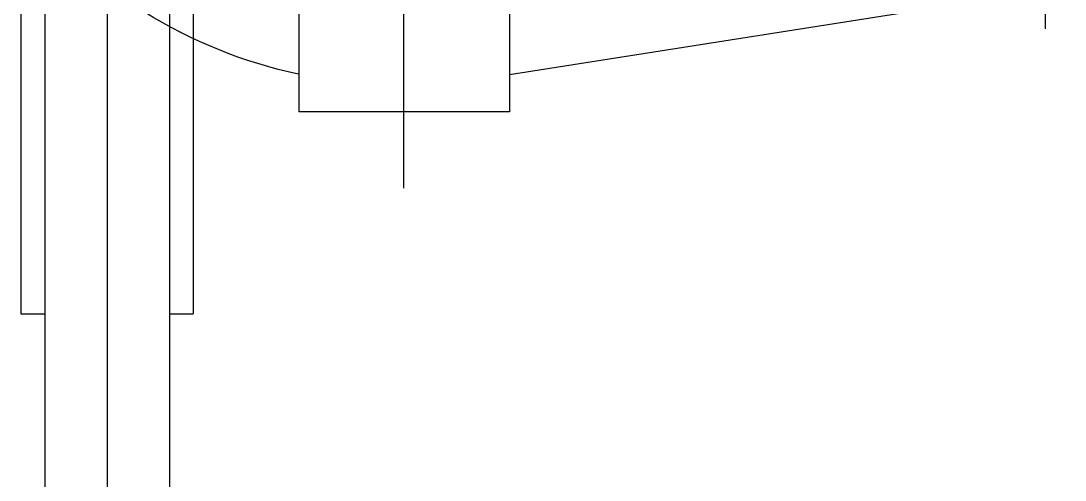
# Model space of a CAD drawing. Header units: millimetres. Extents: x -129 to 3172, y -143 to 919.
# Drawn here: x -52.0073 to -51.9012, y 35.1036 to 35.1502 of the extents above; entities that cross this region are included whole.
import ezdxf

# ---------------------------------------------------------------- set-up
doc = ezdxf.new("R2010")
doc.units = ezdxf.units.MM
doc.header["$LTSCALE"] = 0.1
doc.linetypes.add('CENTER2', pattern=[1.125, 0.75, -0.125, 0.125, -0.125])
doc.layers.add('E-GENERAL', color=8, linetype='Continuous')

# ---------------------------------------------------------------- blocks, each defined once
blk = doc.blocks.new('grupo electrogeno')
at = {"layer": 'E-GENERAL'}
for p, q in [((-164.10687, 149.93581), (-164.10687, 150.21675)), ((-164.1132, 149.93492), (-164.1132, 150.21348)), ((-164.10054, 149.93492), (-164.10054, 150.21348)), ((-164.11563, 149.93581), (-164.11563, 150.05635)), ((-164.11563, 150.05635), (-164.1132, 150.05635)), ((-164.10054, 150.05635), (-164.09811, 150.05635)), ((-164.09811, 149.93581), (-164.09811, 150.05635)), ((-164.0767, 150.04356), (-164.0767, 149.93522)), ((-164.0874, 150.01393), (-164.0874, 150.0358)), ((-164.06599, 150.0358), (-164.0874, 150.0358)), ((-164.06599, 150.01393), (-164.06599, 150.0358)), ((-164.00951, 150.02315), (-164.06599, 150.03206))]:
    blk.add_line(p, q, dxfattribs=at)
at = {"layer": 'E-GENERAL', "linetype": 'CENTER2'}
blk.add_line((-164.01149, 150.02736), (-164.01149, 149.95371), dxfattribs=at)
at = {"layer": 'E-GENERAL'}
blk.add_ellipse((-164.0767, 149.99027), major_axis=(0.04672, 0), ratio=0.91735, start_param=1.802018, end_param=2.535218, dxfattribs=at)
blk = doc.blocks.new('A$C1F186A80')
at = {"xscale": -1, "rotation": 180}
blk.add_blockref('grupo electrogeno', (165.30672, 151.35615), dxfattribs=at)

msp = doc.modelspace()

# ---------------------------------------------------------------- block references
msp.add_blockref('A$C1F186A80', (-53.1984, 33.82066))

doc.saveas('drawing.dxf')
